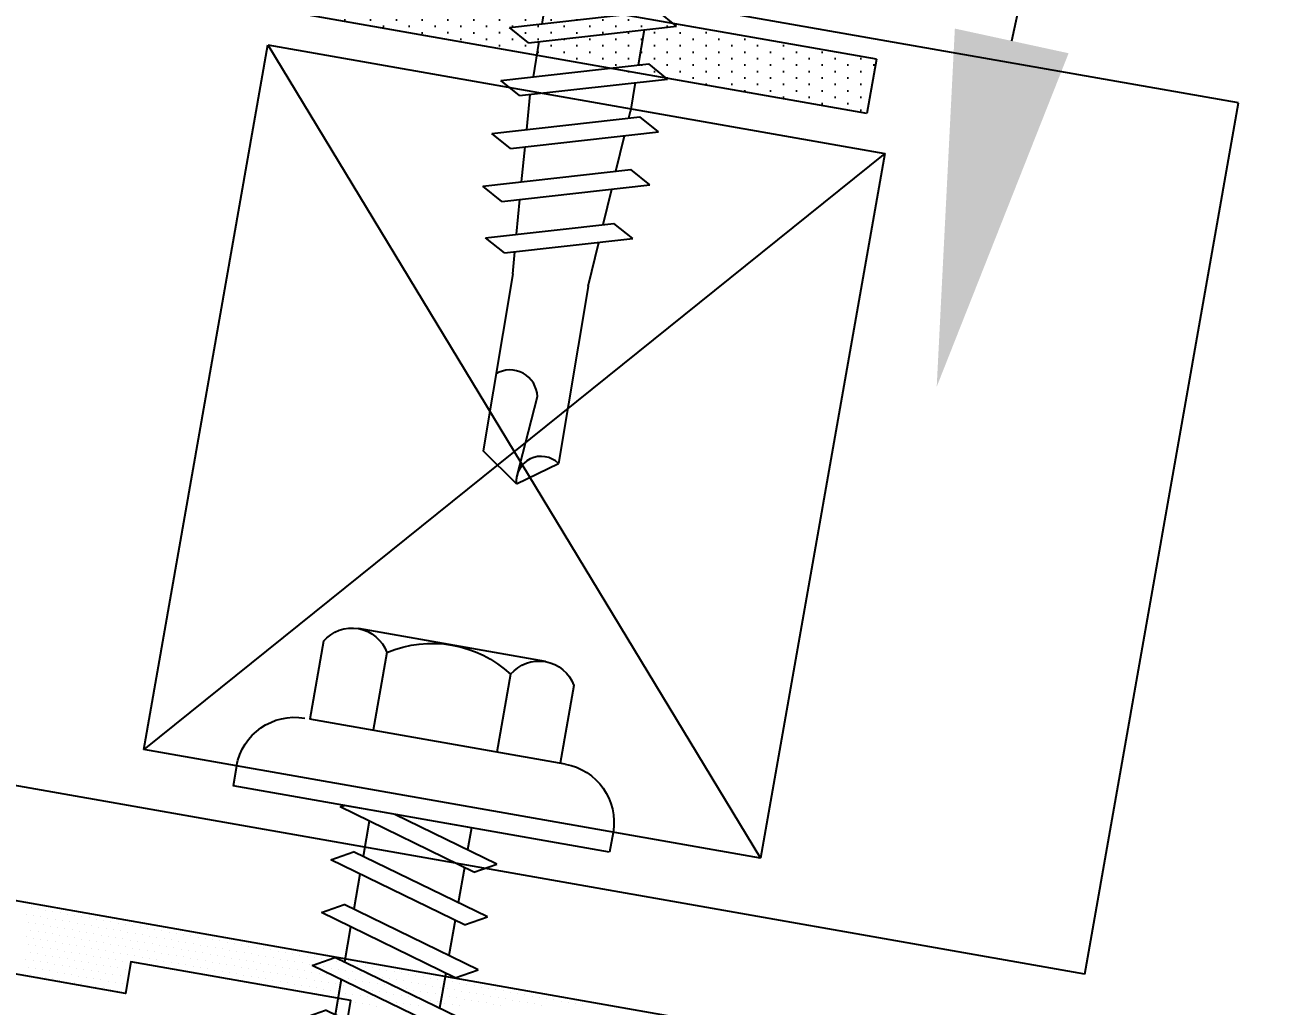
# Model space of a CAD drawing. Header units: inches. Extents: x -33163 to 19162, y -8858 to 30669.
# Drawn here: x -28114.054 to -28111.949, y -410.842 to -409.179 of the extents above; entities that cross this region are included whole.
import ezdxf
from ezdxf import colors
from ezdxf.entities.mleader import LeaderData, LeaderLine
from ezdxf.math import Vec2, Vec3

# ---------------------------------------------------------------- set-up
doc = ezdxf.new("R2010")
doc.units = ezdxf.units.IN
doc.layers.get('0').update_dxf_attribs({"color": 9, "lineweight": 0})
for name, color, linetype in [('20 - 7.2 PANEL', 5, 'Continuous'), ('A-ANNO-DIMS-04', 12, 'Continuous'), ('CLOSURE', 8, 'Continuous'), ('FASTENER', 9, 'Continuous'), ('SEALANT', 11, 'Continuous'), ('TAPE', 9, 'Continuous'), ('TEXT', 7, 'Continuous')]:
    doc.layers.add(name, color=color, linetype=linetype)
doc.styles.add('Sheffield', font='arial.ttf', dxfattribs={"height": 0.175})

# ---------------------------------------------------------------- blocks, each defined once
blk = doc.blocks.new('*X325')
at = {"color": 0}
for p, q in [((-0.38125, 0.1375), (-0.38125, 0.1375)), ((-0.36875, 0.1375), (-0.36875, 0.1375)), ((-0.35625, 0.1375), (-0.35625, 0.1375)), ((-0.34375, 0.1375), (-0.34375, 0.1375)), ((-0.33125, 0.1375), (-0.33125, 0.1375)), ((-0.31875, 0.1375), (-0.31875, 0.1375)), ((-0.30625, 0.1375), (-0.30625, 0.1375)), ((-0.29375, 0.1375), (-0.29375, 0.1375)), ((-0.28125, 0.1375), (-0.28125, 0.1375)), ((-0.26875, 0.1375), (-0.26875, 0.1375)), ((-0.25625, 0.1375), (-0.25625, 0.1375)), ((-0.24375, 0.1375), (-0.24375, 0.1375)), ((-0.23125, 0.1375), (-0.23125, 0.1375)), ((-0.21875, 0.1375), (-0.21875, 0.1375)), ((-0.20625, 0.1375), (-0.20625, 0.1375)), ((-0.19375, 0.1375), (-0.19375, 0.1375)), ((-0.18125, 0.1375), (-0.18125, 0.1375)), ((-0.16875, 0.1375), (-0.16875, 0.1375)), ((-0.15625, 0.1375), (-0.15625, 0.1375)), ((-0.14375, 0.1375), (-0.14375, 0.1375)), ((-0.13125, 0.1375), (-0.13125, 0.1375)), ((-0.11875, 0.1375), (-0.11875, 0.1375)), ((-0.10625, 0.1375), (-0.10625, 0.1375)), ((-0.09375, 0.1375), (-0.09375, 0.1375)), ((-0.08125, 0.1375), (-0.08125, 0.1375)), ((-0.06875, 0.1375), (-0.06875, 0.1375)), ((-0.05625, 0.1375), (-0.05625, 0.1375)), ((-0.04375, 0.1375), (-0.04375, 0.1375)), ((-0.03125, 0.1375), (-0.03125, 0.1375)), ((-0.01875, 0.1375), (-0.01875, 0.1375)), ((-0.00625, 0.1375), (-0.00625, 0.1375)), ((0.00625, 0.1375), (0.00625, 0.1375)), ((0.01875, 0.1375), (0.01875, 0.1375)), ((0.03125, 0.1375), (0.03125, 0.1375)), ((0.04375, 0.1375), (0.04375, 0.1375)), ((0.05625, 0.1375), (0.05625, 0.1375)), ((0.06875, 0.1375), (0.06875, 0.1375)), ((0.08125, 0.1375), (0.08125, 0.1375)), ((0.09375, 0.1375), (0.09375, 0.1375)), ((0.10625, 0.1375), (0.10625, 0.1375)), ((0.11875, 0.1375), (0.11875, 0.1375)), ((0.13125, 0.1375), (0.13125, 0.1375)), ((0.14375, 0.1375), (0.14375, 0.1375)), ((0.15625, 0.1375), (0.15625, 0.1375)), ((0.16875, 0.1375), (0.16875, 0.1375)), ((0.18125, 0.1375), (0.18125, 0.1375)), ((0.19375, 0.1375), (0.19375, 0.1375)), ((0.20625, 0.1375), (0.20625, 0.1375)), ((0.21875, 0.1375), (0.21875, 0.1375)), ((0.23125, 0.1375), (0.23125, 0.1375)), ((0.24375, 0.1375), (0.24375, 0.1375)), ((0.25625, 0.1375), (0.25625, 0.1375)), ((0.26875, 0.1375), (0.26875, 0.1375)), ((0.28125, 0.1375), (0.28125, 0.1375)), ((0.29375, 0.1375), (0.29375, 0.1375)), ((0.30625, 0.1375), (0.30625, 0.1375)), ((0.31875, 0.1375), (0.31875, 0.1375)), ((0.33125, 0.1375), (0.33125, 0.1375)), ((0.34375, 0.1375), (0.34375, 0.1375)), ((0.35625, 0.1375), (0.35625, 0.1375)), ((0.36875, 0.1375), (0.36875, 0.1375)), ((0.38125, 0.1375), (0.38125, 0.1375)), ((0.39375, 0.1375), (0.39375, 0.1375)), ((0.40625, 0.1375), (0.40625, 0.1375)), ((0.41875, 0.1375), (0.41875, 0.1375)), ((0.43125, 0.1375), (0.43125, 0.1375)), ((0.44375, 0.1375), (0.44375, 0.1375)), ((0.45625, 0.1375), (0.45625, 0.1375)), ((0.46875, 0.1375), (0.46875, 0.1375)), ((0.48125, 0.1375), (0.48125, 0.1375)), ((0.49375, 0.1375), (0.49375, 0.1375)), ((0.50625, 0.1375), (0.50625, 0.1375)), ((0.51875, 0.1375), (0.51875, 0.1375)), ((0.53125, 0.1375), (0.53125, 0.1375)), ((0.54375, 0.1375), (0.54375, 0.1375)), ((0.55625, 0.1375), (0.55625, 0.1375)), ((0.56875, 0.1375), (0.56875, 0.1375)), ((-0.3875, 0.125), (-0.3875, 0.125)), ((-0.38125, 0.1125), (-0.38125, 0.1125)), ((-0.375, 0.125), (-0.375, 0.125)), ((-0.36875, 0.1125), (-0.36875, 0.1125)), ((-0.3625, 0.125), (-0.3625, 0.125)), ((-0.35625, 0.1125), (-0.35625, 0.1125)), ((-0.35, 0.125), (-0.35, 0.125)), ((-0.34375, 0.1125), (-0.34375, 0.1125)), ((-0.3375, 0.125), (-0.3375, 0.125)), ((-0.33125, 0.1125), (-0.33125, 0.1125)), ((-0.325, 0.125), (-0.325, 0.125)), ((-0.31875, 0.1125), (-0.31875, 0.1125)), ((-0.3125, 0.125), (-0.3125, 0.125)), ((-0.30625, 0.1125), (-0.30625, 0.1125)), ((-0.3, 0.125), (-0.3, 0.125)), ((-0.29375, 0.1125), (-0.29375, 0.1125)), ((-0.2875, 0.125), (-0.2875, 0.125)), ((-0.28125, 0.1125), (-0.28125, 0.1125)), ((-0.275, 0.125), (-0.275, 0.125)), ((-0.26875, 0.1125), (-0.26875, 0.1125)), ((-0.2625, 0.125), (-0.2625, 0.125)), ((-0.25625, 0.1125), (-0.25625, 0.1125)), ((-0.25, 0.125), (-0.25, 0.125)), ((-0.24375, 0.1125), (-0.24375, 0.1125)), ((-0.2375, 0.125), (-0.2375, 0.125)), ((-0.23125, 0.1125), (-0.23125, 0.1125)), ((-0.225, 0.125), (-0.225, 0.125)), ((-0.21875, 0.1125), (-0.21875, 0.1125)), ((-0.2125, 0.125), (-0.2125, 0.125)), ((-0.20625, 0.1125), (-0.20625, 0.1125)), ((-0.2, 0.125), (-0.2, 0.125)), ((-0.19375, 0.1125), (-0.19375, 0.1125)), ((-0.1875, 0.125), (-0.1875, 0.125)), ((-0.18125, 0.1125), (-0.18125, 0.1125)), ((-0.175, 0.125), (-0.175, 0.125)), ((-0.16875, 0.1125), (-0.16875, 0.1125)), ((-0.1625, 0.125), (-0.1625, 0.125)), ((-0.15625, 0.1125), (-0.15625, 0.1125)), ((-0.15, 0.125), (-0.15, 0.125)), ((-0.14375, 0.1125), (-0.14375, 0.1125)), ((-0.1375, 0.125), (-0.1375, 0.125)), ((-0.13125, 0.1125), (-0.13125, 0.1125)), ((-0.125, 0.125), (-0.125, 0.125)), ((-0.11875, 0.1125), (-0.11875, 0.1125)), ((-0.1125, 0.125), (-0.1125, 0.125)), ((-0.10625, 0.1125), (-0.10625, 0.1125)), ((-0.1, 0.125), (-0.1, 0.125)), ((-0.09375, 0.1125), (-0.09375, 0.1125)), ((-0.0875, 0.125), (-0.0875, 0.125)), ((-0.08125, 0.1125), (-0.08125, 0.1125)), ((-0.075, 0.125), (-0.075, 0.125)), ((-0.06875, 0.1125), (-0.06875, 0.1125)), ((-0.0625, 0.125), (-0.0625, 0.125)), ((-0.05625, 0.1125), (-0.05625, 0.1125)), ((-0.05, 0.125), (-0.05, 0.125)), ((-0.04375, 0.1125), (-0.04375, 0.1125)), ((-0.0375, 0.125), (-0.0375, 0.125)), ((-0.03125, 0.1125), (-0.03125, 0.1125)), ((-0.025, 0.125), (-0.025, 0.125)), ((-0.01875, 0.1125), (-0.01875, 0.1125)), ((-0.0125, 0.125), (-0.0125, 0.125)), ((-0.00625, 0.1125), (-0.00625, 0.1125)), ((0, 0.125), (0, 0.125)), ((0.00625, 0.1125), (0.00625, 0.1125)), ((0.0125, 0.125), (0.0125, 0.125)), ((0.01875, 0.1125), (0.01875, 0.1125)), ((0.025, 0.125), (0.025, 0.125)), ((0.03125, 0.1125), (0.03125, 0.1125)), ((0.0375, 0.125), (0.0375, 0.125)), ((0.04375, 0.1125), (0.04375, 0.1125)), ((0.05, 0.125), (0.05, 0.125)), ((0.05625, 0.1125), (0.05625, 0.1125)), ((0.0625, 0.125), (0.0625, 0.125)), ((0.06875, 0.1125), (0.06875, 0.1125)), ((0.075, 0.125), (0.075, 0.125)), ((0.08125, 0.1125), (0.08125, 0.1125)), ((0.0875, 0.125), (0.0875, 0.125)), ((0.09375, 0.1125), (0.09375, 0.1125)), ((0.1, 0.125), (0.1, 0.125)), ((0.10625, 0.1125), (0.10625, 0.1125)), ((0.1125, 0.125), (0.1125, 0.125)), ((0.11875, 0.1125), (0.11875, 0.1125)), ((0.125, 0.125), (0.125, 0.125)), ((0.13125, 0.1125), (0.13125, 0.1125)), ((0.1375, 0.125), (0.1375, 0.125)), ((0.14375, 0.1125), (0.14375, 0.1125)), ((0.15, 0.125), (0.15, 0.125)), ((0.15625, 0.1125), (0.15625, 0.1125)), ((0.1625, 0.125), (0.1625, 0.125)), ((0.16875, 0.1125), (0.16875, 0.1125)), ((0.175, 0.125), (0.175, 0.125)), ((0.18125, 0.1125), (0.18125, 0.1125)), ((0.1875, 0.125), (0.1875, 0.125)), ((0.19375, 0.1125), (0.19375, 0.1125)), ((0.2, 0.125), (0.2, 0.125)), ((0.20625, 0.1125), (0.20625, 0.1125)), ((0.2125, 0.125), (0.2125, 0.125)), ((0.21875, 0.1125), (0.21875, 0.1125)), ((0.225, 0.125), (0.225, 0.125)), ((0.23125, 0.1125), (0.23125, 0.1125)), ((0.2375, 0.125), (0.2375, 0.125)), ((0.24375, 0.1125), (0.24375, 0.1125)), ((0.25, 0.125), (0.25, 0.125)), ((0.25625, 0.1125), (0.25625, 0.1125)), ((0.2625, 0.125), (0.2625, 0.125)), ((0.26875, 0.1125), (0.26875, 0.1125)), ((0.275, 0.125), (0.275, 0.125)), ((0.28125, 0.1125), (0.28125, 0.1125)), ((0.2875, 0.125), (0.2875, 0.125)), ((0.29375, 0.1125), (0.29375, 0.1125)), ((0.3, 0.125), (0.3, 0.125)), ((0.30625, 0.1125), (0.30625, 0.1125)), ((0.3125, 0.125), (0.3125, 0.125)), ((0.31875, 0.1125), (0.31875, 0.1125)), ((0.325, 0.125), (0.325, 0.125)), ((0.33125, 0.1125), (0.33125, 0.1125)), ((0.3375, 0.125), (0.3375, 0.125)), ((0.34375, 0.1125), (0.34375, 0.1125)), ((0.35, 0.125), (0.35, 0.125)), ((0.35625, 0.1125), (0.35625, 0.1125)), ((0.3625, 0.125), (0.3625, 0.125)), ((0.36875, 0.1125), (0.36875, 0.1125)), ((0.375, 0.125), (0.375, 0.125)), ((0.38125, 0.1125), (0.38125, 0.1125)), ((0.3875, 0.125), (0.3875, 0.125)), ((0.39375, 0.1125), (0.39375, 0.1125)), ((0.4, 0.125), (0.4, 0.125)), ((0.40625, 0.1125), (0.40625, 0.1125)), ((0.4125, 0.125), (0.4125, 0.125)), ((0.41875, 0.1125), (0.41875, 0.1125)), ((0.425, 0.125), (0.425, 0.125)), ((0.43125, 0.1125), (0.43125, 0.1125)), ((0.4375, 0.125), (0.4375, 0.125)), ((0.45, 0.125), (0.45, 0.125)), ((0.4625, 0.125), (0.4625, 0.125)), ((0.475, 0.125), (0.475, 0.125)), ((0.4875, 0.125), (0.4875, 0.125)), ((0.5, 0.125), (0.5, 0.125)), ((-0.38125, 0.0875), (-0.38125, 0.0875)), ((-0.375, 0.1), (-0.375, 0.1)), ((-0.36875, 0.0875), (-0.36875, 0.0875)), ((-0.3625, 0.1), (-0.3625, 0.1)), ((-0.35625, 0.0875), (-0.35625, 0.0875)), ((-0.35, 0.1), (-0.35, 0.1)), ((-0.34375, 0.0875), (-0.34375, 0.0875)), ((-0.3375, 0.1), (-0.3375, 0.1)), ((-0.33125, 0.0875), (-0.33125, 0.0875)), ((-0.325, 0.1), (-0.325, 0.1)), ((-0.31875, 0.0875), (-0.31875, 0.0875)), ((-0.3125, 0.1), (-0.3125, 0.1)), ((-0.30625, 0.0875), (-0.30625, 0.0875)), ((-0.3, 0.1), (-0.3, 0.1)), ((-0.29375, 0.0875), (-0.29375, 0.0875)), ((-0.2875, 0.1), (-0.2875, 0.1)), ((-0.28125, 0.0875), (-0.28125, 0.0875)), ((-0.275, 0.1), (-0.275, 0.1)), ((-0.26875, 0.0875), (-0.26875, 0.0875)), ((-0.2625, 0.1), (-0.2625, 0.1)), ((-0.25625, 0.0875), (-0.25625, 0.0875)), ((-0.25, 0.1), (-0.25, 0.1)), ((-0.24375, 0.0875), (-0.24375, 0.0875)), ((-0.2375, 0.1), (-0.2375, 0.1)), ((-0.23125, 0.0875), (-0.23125, 0.0875)), ((-0.225, 0.1), (-0.225, 0.1)), ((-0.21875, 0.0875), (-0.21875, 0.0875)), ((-0.2125, 0.1), (-0.2125, 0.1)), ((-0.20625, 0.0875), (-0.20625, 0.0875)), ((-0.2, 0.1), (-0.2, 0.1)), ((-0.19375, 0.0875), (-0.19375, 0.0875)), ((-0.1875, 0.1), (-0.1875, 0.1)), ((-0.18125, 0.0875), (-0.18125, 0.0875)), ((-0.175, 0.1), (-0.175, 0.1)), ((-0.16875, 0.0875), (-0.16875, 0.0875)), ((-0.1625, 0.1), (-0.1625, 0.1)), ((-0.15625, 0.0875), (-0.15625, 0.0875)), ((-0.15, 0.1), (-0.15, 0.1)), ((-0.14375, 0.0875), (-0.14375, 0.0875)), ((-0.1375, 0.1), (-0.1375, 0.1)), ((-0.13125, 0.0875), (-0.13125, 0.0875)), ((-0.125, 0.1), (-0.125, 0.1)), ((-0.11875, 0.0875), (-0.11875, 0.0875)), ((-0.1125, 0.1), (-0.1125, 0.1)), ((-0.10625, 0.0875), (-0.10625, 0.0875)), ((-0.1, 0.1), (-0.1, 0.1)), ((-0.09375, 0.0875), (-0.09375, 0.0875)), ((-0.0875, 0.1), (-0.0875, 0.1)), ((-0.08125, 0.0875), (-0.08125, 0.0875)), ((-0.075, 0.1), (-0.075, 0.1)), ((-0.06875, 0.0875), (-0.06875, 0.0875)), ((-0.0625, 0.1), (-0.0625, 0.1)), ((-0.05625, 0.0875), (-0.05625, 0.0875)), ((-0.05, 0.1), (-0.05, 0.1)), ((-0.04375, 0.0875), (-0.04375, 0.0875)), ((-0.0375, 0.1), (-0.0375, 0.1)), ((-0.03125, 0.0875), (-0.03125, 0.0875)), ((-0.025, 0.1), (-0.025, 0.1)), ((-0.01875, 0.0875), (-0.01875, 0.0875)), ((-0.0125, 0.1), (-0.0125, 0.1)), ((-0.00625, 0.0875), (-0.00625, 0.0875)), ((0, 0.1), (0, 0.1)), ((0.00625, 0.0875), (0.00625, 0.0875)), ((0.0125, 0.1), (0.0125, 0.1)), ((0.01875, 0.0875), (0.01875, 0.0875)), ((0.025, 0.1), (0.025, 0.1)), ((0.03125, 0.0875), (0.03125, 0.0875)), ((0.0375, 0.1), (0.0375, 0.1)), ((0.04375, 0.0875), (0.04375, 0.0875)), ((0.05, 0.1), (0.05, 0.1)), ((0.05625, 0.0875), (0.05625, 0.0875)), ((0.0625, 0.1), (0.0625, 0.1)), ((0.06875, 0.0875), (0.06875, 0.0875)), ((0.075, 0.1), (0.075, 0.1)), ((0.08125, 0.0875), (0.08125, 0.0875)), ((0.0875, 0.1), (0.0875, 0.1)), ((0.09375, 0.0875), (0.09375, 0.0875)), ((0.1, 0.1), (0.1, 0.1)), ((0.10625, 0.0875), (0.10625, 0.0875)), ((0.1125, 0.1), (0.1125, 0.1)), ((0.11875, 0.0875), (0.11875, 0.0875)), ((0.125, 0.1), (0.125, 0.1)), ((0.13125, 0.0875), (0.13125, 0.0875)), ((0.1375, 0.1), (0.1375, 0.1)), ((0.14375, 0.0875), (0.14375, 0.0875)), ((0.15, 0.1), (0.15, 0.1)), ((0.15625, 0.0875), (0.15625, 0.0875)), ((0.1625, 0.1), (0.1625, 0.1)), ((0.16875, 0.0875), (0.16875, 0.0875)), ((0.175, 0.1), (0.175, 0.1)), ((0.18125, 0.0875), (0.18125, 0.0875)), ((0.1875, 0.1), (0.1875, 0.1)), ((0.19375, 0.0875), (0.19375, 0.0875)), ((0.2, 0.1), (0.2, 0.1)), ((0.20625, 0.0875), (0.20625, 0.0875)), ((0.2125, 0.1), (0.2125, 0.1)), ((0.21875, 0.0875), (0.21875, 0.0875)), ((0.225, 0.1), (0.225, 0.1)), ((0.23125, 0.0875), (0.23125, 0.0875)), ((0.2375, 0.1), (0.2375, 0.1)), ((0.24375, 0.0875), (0.24375, 0.0875)), ((0.25, 0.1), (0.25, 0.1)), ((0.25625, 0.0875), (0.25625, 0.0875)), ((0.2625, 0.1), (0.2625, 0.1)), ((0.26875, 0.0875), (0.26875, 0.0875)), ((0.275, 0.1), (0.275, 0.1)), ((0.28125, 0.0875), (0.28125, 0.0875)), ((0.2875, 0.1), (0.2875, 0.1)), ((0.29375, 0.0875), (0.29375, 0.0875)), ((0.3, 0.1), (0.3, 0.1)), ((0.3125, 0.1), (0.3125, 0.1)), ((0.325, 0.1), (0.325, 0.1)), ((0.3375, 0.1), (0.3375, 0.1)), ((0.35, 0.1), (0.35, 0.1)), ((0.3625, 0.1), (0.3625, 0.1)), ((-0.375, 0.075), (-0.375, 0.075)), ((-0.3625, 0.075), (-0.3625, 0.075)), ((-0.35, 0.075), (-0.35, 0.075)), ((-0.3375, 0.075), (-0.3375, 0.075)), ((-0.325, 0.075), (-0.325, 0.075)), ((-0.3125, 0.075), (-0.3125, 0.075)), ((-0.3, 0.075), (-0.3, 0.075)), ((-0.2875, 0.075), (-0.2875, 0.075)), ((-0.275, 0.075), (-0.275, 0.075)), ((-0.2625, 0.075), (-0.2625, 0.075)), ((-0.25, 0.075), (-0.25, 0.075)), ((-0.2375, 0.075), (-0.2375, 0.075)), ((-0.225, 0.075), (-0.225, 0.075)), ((-0.2125, 0.075), (-0.2125, 0.075)), ((-0.2, 0.075), (-0.2, 0.075)), ((0.1875, 0.075), (0.1875, 0.075)), ((0.2, 0.075), (0.2, 0.075)), ((0.2125, 0.075), (0.2125, 0.075)), ((0.225, 0.075), (0.225, 0.075)), ((-0.375, 0.05), (-0.375, 0.05)), ((-0.36875, 0.0625), (-0.36875, 0.0625)), ((-0.3625, 0.05), (-0.3625, 0.05)), ((-0.35625, 0.0625), (-0.35625, 0.0625)), ((-0.35, 0.05), (-0.35, 0.05)), ((-0.34375, 0.0625), (-0.34375, 0.0625)), ((-0.3375, 0.05), (-0.3375, 0.05)), ((-0.33125, 0.0625), (-0.33125, 0.0625)), ((-0.325, 0.05), (-0.325, 0.05)), ((-0.31875, 0.0625), (-0.31875, 0.0625)), ((-0.3125, 0.05), (-0.3125, 0.05)), ((-0.30625, 0.0625), (-0.30625, 0.0625)), ((-0.3, 0.05), (-0.3, 0.05)), ((-0.29375, 0.0625), (-0.29375, 0.0625)), ((-0.2875, 0.05), (-0.2875, 0.05)), ((-0.28125, 0.0625), (-0.28125, 0.0625)), ((-0.275, 0.05), (-0.275, 0.05)), ((-0.26875, 0.0625), (-0.26875, 0.0625)), ((-0.2625, 0.05), (-0.2625, 0.05)), ((-0.25625, 0.0625), (-0.25625, 0.0625)), ((-0.25, 0.05), (-0.25, 0.05)), ((-0.24375, 0.0625), (-0.24375, 0.0625)), ((-0.2375, 0.05), (-0.2375, 0.05)), ((-0.23125, 0.0625), (-0.23125, 0.0625)), ((-0.225, 0.05), (-0.225, 0.05)), ((-0.21875, 0.0625), (-0.21875, 0.0625)), ((-0.2125, 0.05), (-0.2125, 0.05)), ((-0.20625, 0.0625), (-0.20625, 0.0625)), ((-0.2, 0.05), (-0.2, 0.05)), ((-0.36875, 0.0375), (-0.36875, 0.0375)), ((-0.3625, 0.025), (-0.3625, 0.025)), ((-0.35625, 0.0375), (-0.35625, 0.0375)), ((-0.35, 0.025), (-0.35, 0.025)), ((-0.34375, 0.0375), (-0.34375, 0.0375)), ((-0.3375, 0.025), (-0.3375, 0.025)), ((-0.33125, 0.0375), (-0.33125, 0.0375)), ((-0.325, 0.025), (-0.325, 0.025)), ((-0.31875, 0.0375), (-0.31875, 0.0375)), ((-0.3125, 0.025), (-0.3125, 0.025)), ((-0.30625, 0.0375), (-0.30625, 0.0375)), ((-0.3, 0.025), (-0.3, 0.025)), ((-0.29375, 0.0375), (-0.29375, 0.0375)), ((-0.2875, 0.025), (-0.2875, 0.025)), ((-0.28125, 0.0375), (-0.28125, 0.0375)), ((-0.275, 0.025), (-0.275, 0.025)), ((-0.26875, 0.0375), (-0.26875, 0.0375)), ((-0.2625, 0.025), (-0.2625, 0.025)), ((-0.25625, 0.0375), (-0.25625, 0.0375)), ((-0.25, 0.025), (-0.25, 0.025)), ((-0.24375, 0.0375), (-0.24375, 0.0375)), ((-0.2375, 0.025), (-0.2375, 0.025)), ((-0.23125, 0.0375), (-0.23125, 0.0375)), ((-0.225, 0.025), (-0.225, 0.025)), ((-0.21875, 0.0375), (-0.21875, 0.0375)), ((-0.2125, 0.025), (-0.2125, 0.025)), ((-0.20625, 0.0375), (-0.20625, 0.0375)), ((-0.2, 0.025), (-0.2, 0.025))]:
    blk.add_line(p, q, dxfattribs=at)
blk = doc.blocks.new('TBTS')
at = {"color": 9}
blk.add_lwpolyline([(0.4327, 0.022), (0.1801, 0.022), (0.1801, 0.0766), (-0.1987, 0.0766), (-0.1987, 0.022), (-0.4513, 0.022), (-0.7039, 0.022), (-0.7039, 0.0766), (-1.0828, 0.0766), (-1.0828, 0.022), (-1.3353, 0.022), (-1.3353, 0.1448), (-0.4513, 0.1448), (0.4327, 0.1448), (1.3168, 0.1448), (1.3168, 0.022), (1.0642, 0.022), (1.0642, 0.0766), (0.6853, 0.0766), (0.6853, 0.022)], close=True, dxfattribs=at)
at = {"layer": 'TAPE', "color": 251}
blk.add_blockref('*X325', (0, 0), dxfattribs=at)
blk = doc.blocks.new('A$C6938402A')
at = {"layer": 'TAPE'}
h = blk.add_hatch(dxfattribs=at)
h.set_pattern_fill('DOTS', color=256, scale=0.35, angle=270, style=0)
h.set_pattern_definition([(270, (-22.332364, -26.379487), (0.021875, -0.0109375), [0, -0.021875])])
h.paths.add_polyline_path([(-0.5633, -0.0401), (-0.547, -0.1325), (0.4378, 0.0412), (0.4215, 0.1335)])
at = {"layer": 'SEALANT'}
for p, q in [((-0.5633, -0.0401), (0.4215, 0.1335)), ((0.4215, 0.1335), (0.4378, 0.0412)), ((-0.547, -0.1325), (0.4378, 0.0412)), ((-0.5633, -0.0401), (-0.547, -0.1325))]:
    blk.add_line(p, q, dxfattribs=at)
blk = doc.blocks.new('fz2')
at = {"layer": 'FASTENER'}
for p, q in [((-0.161, 0.3366), (0.161, 0.3366)), ((-0.2154, 0.3051), (-0.2154, 0.1712)), ((-0.1065, 0.3051), (-0.1065, 0.1712)), ((0.1065, 0.3051), (0.1065, 0.1712)), ((0.2154, 0.3051), (0.2154, 0.1712)), ((-0.224, 0.1712), (0.2154, 0.1712)), ((-0.324, 0.0712), (-0.324, 0.0369)), ((0.324, 0.0712), (0.324, 0.0369)), ((-0.324, 0.0369), (0.324, 0.0369)), ((-0.1392, -0.016), (0.0458, 0.0369)), ((-0.1035, -0.0361), (0.1392, 0.0333)), ((-0.0863, 0.0369), (0.0863, 0.0369)), ((-0.0863, 0.0369), (-0.0863, -0.0008)), ((0.0863, 0.0369), (0.1328, 0.0369)), ((0.1392, 0.0333), (0.1328, 0.0369)), ((0.0863, 0.0181), (0.0863, -0.0425)), ((-0.1035, -0.0361), (-0.1392, -0.016)), ((-0.1392, -0.1069), (0.1035, -0.0375)), ((-0.0863, -0.0311), (-0.0863, -0.0917)), ((0.1392, -0.0576), (0.1035, -0.0375)), ((-0.1035, -0.127), (0.1392, -0.0576)), ((0.0863, -0.0728), (0.0863, -0.1334)), ((-0.1035, -0.127), (-0.1392, -0.1069)), ((-0.0863, -0.122), (-0.0863, -0.1826)), ((-0.1392, -0.1977), (0.1035, -0.1284)), ((0.1392, -0.1485), (0.1035, -0.1284)), ((-0.1035, -0.2178), (0.1392, -0.1485)), ((0.0863, -0.1636), (0.0863, -0.2243)), ((-0.1035, -0.2178), (-0.1392, -0.1977)), ((-0.1392, -0.2886), (0.1035, -0.2193)), ((-0.0863, -0.2129), (-0.0863, -0.2735)), ((0.1392, -0.2394), (0.1035, -0.2193)), ((-0.1035, -0.3087), (0.1392, -0.2394)), ((0.0863, -0.2545), (0.0863, -0.3152)), ((-0.1035, -0.3087), (-0.1392, -0.2886)), ((-0.1392, -0.3795), (0.1035, -0.3102)), ((-0.0863, -0.3038), (-0.0863, -0.3644)), ((0.1392, -0.3303), (0.1035, -0.3102)), ((-0.1035, -0.3996), (0.1392, -0.3303)), ((0.0863, -0.3454), (0.0863, -0.4061)), ((-0.1035, -0.3996), (-0.1392, -0.3795)), ((-0.0863, -0.3947), (-0.0863, -0.4553)), ((-0.1392, -0.4704), (0.1035, -0.4011)), ((0.1392, -0.4212), (0.1035, -0.4011)), ((-0.1035, -0.4905), (0.1392, -0.4212)), ((0.0863, -0.4363), (0.0863, -0.497)), ((-0.1035, -0.4905), (-0.1392, -0.4704)), ((-0.1392, -0.5613), (0.1035, -0.492)), ((-0.0863, -0.4856), (-0.0863, -0.5462)), ((0.1392, -0.5121), (0.1035, -0.492)), ((-0.1035, -0.5814), (0.1392, -0.5121)), ((0.0863, -0.5272), (0.0863, -0.5879)), ((-0.1035, -0.5814), (-0.1392, -0.5613)), ((-0.1392, -0.6522), (0.1035, -0.5829)), ((-0.0863, -0.5765), (-0.0863, -0.6371)), ((0.1392, -0.603), (0.1035, -0.5829)), ((-0.1035, -0.6723), (0.1392, -0.603)), ((0.0863, -0.6181), (0.0863, -0.6787)), ((-0.1035, -0.6723), (-0.1392, -0.6522)), ((-0.0863, -0.6674), (-0.0863, -0.728)), ((-0.1392, -0.7431), (0.1035, -0.6738)), ((-0.1035, -0.7632), (0.1392, -0.6939)), ((0.1392, -0.6939), (0.1035, -0.6738)), ((0.0863, -0.709), (0.0863, -1.0503)), ((-0.1035, -0.7632), (-0.1392, -0.7431)), ((-0.0863, -0.7583), (-0.0863, -1.0503)), ((-0.0019, -1.0955), (0.0143, -0.9088)), ((0, -1.1111), (-0.0863, -1.0503)), ((0, -1.1111), (0.0863, -1.0503))]:
    blk.add_line(p, q, dxfattribs=at)
for centre, radius, start, end in [((-0.161, 0.2738), 0.0628, 29.8754, 150.1246), ((0, 0.141), 0.1956, 56.9974, 123.0026), ((0.161, 0.2738), 0.0628, 29.8754, 150.1246), ((-0.224, 0.0712), 0.1, 90, 180), ((0.224, 0.0712), 0.1, 0, 90), ((-0.046, -0.9207), 0.0615, 11.1445, 130.906), ((0.0544, -1.0967), 0.0563, 55.4585, 194.8454)]:
    blk.add_arc(centre, radius, start, end, dxfattribs=at)
blk = doc.blocks.new('fz5')
at = {"layer": 'FASTENER'}
for p, q in [((-0.1627, 0.3366), (0.1592, 0.3366)), ((-0.2171, 0.3051), (-0.2171, 0.1712)), ((-0.1083, 0.3051), (-0.1083, 0.1712)), ((0.1048, 0.3051), (0.1048, 0.1712)), ((0.2136, 0.3051), (0.2136, 0.1712)), ((-0.2257, 0.1712), (0.2136, 0.1712)), ((-0.3257, 0.0712), (-0.3257, 0.0369)), ((0.3222, 0.0712), (0.3222, 0.0369)), ((-0.3257, 0.0369), (0.3222, 0.0369)), ((-0.141, -0.014), (0.0373, 0.0369)), ((-0.1053, -0.0341), (0.1375, 0.0352)), ((-0.088, 0.0369), (-0.088, 0.0011)), ((-0.088, 0.0369), (0.0845, 0.0369)), ((0.0845, 0.0369), (0.1344, 0.0369)), ((0.1375, 0.0352), (0.1344, 0.0369)), ((0.0845, 0.0201), (0.0845, -0.0405)), ((-0.1053, -0.0341), (-0.141, -0.014)), ((-0.141, -0.1049), (0.1018, -0.0356)), ((-0.088, -0.0292), (-0.088, -0.0898)), ((0.1375, -0.0557), (0.1018, -0.0356)), ((-0.1053, -0.125), (0.1375, -0.0557)), ((0.0845, -0.0708), (0.0845, -0.1314)), ((-0.1053, -0.125), (-0.141, -0.1049)), ((-0.088, -0.1201), (-0.088, -0.1807)), ((-0.141, -0.1958), (0.1018, -0.1265)), ((-0.1053, -0.2159), (0.1375, -0.1466)), ((0.1375, -0.1466), (0.1018, -0.1265)), ((0.0845, -0.1617), (0.0845, -0.211)), ((-0.1053, -0.2159), (-0.141, -0.1958)), ((-0.141, -0.2867), (0.1018, -0.2174)), ((-0.0838, -0.2704), (-0.088, -0.211)), ((0.0837, -0.2226), (0.0845, -0.211)), ((0.1375, -0.2375), (0.1018, -0.2174)), ((-0.1053, -0.3068), (0.1375, -0.2375)), ((0.0771, -0.3153), (0.0815, -0.2535)), ((-0.1053, -0.3068), (-0.141, -0.2867)), ((-0.141, -0.3776), (0.1018, -0.3083)), ((-0.0775, -0.3595), (-0.0817, -0.3001)), ((0.1375, -0.3284), (0.1018, -0.3083)), ((-0.1053, -0.3977), (0.1375, -0.3284)), ((0.0706, -0.4081), (0.075, -0.3463)), ((-0.1053, -0.3977), (-0.141, -0.3776)), ((-0.0712, -0.4486), (-0.0754, -0.3892)), ((-0.122, -0.4631), (0.0885, -0.403)), ((0.1242, -0.4231), (0.0885, -0.403)), ((-0.0864, -0.4832), (0.1242, -0.4231)), ((0.063, -0.5152), (0.0684, -0.439)), ((-0.0864, -0.4832), (-0.122, -0.4631)), ((-0.0665, -0.5155), (-0.0691, -0.4783)), ((-0.0665, -0.5155), (-0.0665, -0.82)), ((0.063, -0.5159), (0.063, -0.82)), ((-0.0031, -0.8538), (0.009, -0.7138)), ((-0.0017, -0.8656), (-0.0665, -0.82)), ((-0.0017, -0.8656), (0.063, -0.82))]:
    blk.add_line(p, q, dxfattribs=at)
for centre, radius, start, end in [((-0.1627, 0.2738), 0.0628, 29.8754, 150.1246), ((-0.0017, 0.141), 0.1956, 56.9974, 123.0026), ((0.1592, 0.2738), 0.0628, 29.8754, 150.1246), ((-0.2257, 0.0712), 0.1, 90, 180), ((0.2222, 0.0712), 0.1, 0, 90), ((0.073, -0.5159), 0.01, 175.9484, 180), ((-0.0363, -0.7227), 0.0461, 11.1445, 130.906), ((0.039, -0.8547), 0.0422, 55.4585, 194.8454)]:
    blk.add_arc(centre, radius, start, end, dxfattribs=at)

msp = doc.modelspace()

# ---------------------------------------------------------------- linework, layer by layer
at = {"layer": '20 - 7.2 PANEL'}
for p, q in [((-28111.99612, -409.31111), (-28172.95816, -398.56186)), ((-28112.25659, -410.78832), (-28173.21863, -400.03907)), ((-28112.25659, -410.78832), (-28111.99612, -409.31111))]:
    msp.add_line(p, q, dxfattribs=at)
at = {"layer": 'CLOSURE'}
for p, q in [((-28113.85211, -410.40727), (-28113.64147, -409.21265)), ((-28113.64147, -409.21265), (-28112.59573, -409.39704)), ((-28113.64147, -409.21265), (-28112.80638, -410.59166)), ((-28112.59573, -409.39704), (-28113.85211, -410.40727)), ((-28112.59573, -409.39704), (-28112.80638, -410.59166)), ((-28112.80638, -410.59166), (-28113.85211, -410.40727))]:
    msp.add_line(p, q, dxfattribs=at)

# ---------------------------------------------------------------- block references
at = {"layer": 'FASTENER', "rotation": 350.4740441242329}
msp.add_blockref('fz5', (-28113.07549, -409.10325), dxfattribs=at)
at = {"layer": 'FASTENER', "xscale": -1, "rotation": 350.0000000000001}
msp.add_blockref('fz2', (-28113.388, -410.56172), dxfattribs=at)
at = {"layer": 'SEALANT', "rotation": 349.9999999999999}
msp.add_blockref('TBTS', (-28113.69143, -410.87712), dxfattribs=at)
at = {"layer": 'TEXT', "xscale": -1}
msp.add_blockref('A$C6938402A', (-28113.17331, -409.19657), dxfattribs=at)

# ---------------------------------------------------------------- leaders
at = {"layer": 'A-ANNO-DIMS-04'}
ml = msp.add_multileader_mtext('Standard', dxfattribs=at)
ml.set_content('\\A1;INSIDE CLOSURE [HW-461]', color=256, style='Sheffield')
ml.set_leader_properties()
ml.build(insert=Vec2(0, 0))
ml.multileader.update_dxf_attribs({"dogleg_length": 0.5, "arrow_head_size": 0.6})
ctx = ml.context
ctx.base_point, ctx.char_height, ctx.arrow_head_size, ctx.landing_gap_size, ctx.plane_origin = Vec3(-28101.29597, -405.72819), 0.375, 0.6, 0.125, Vec3(-28095.16599, -409.81199)
notes = []
notes.append((ctx, [(1, (1, 1, 0), (-28111.62637, -405.72819), (1, 0), 10.33041, [(0, [(-28112.50781, -409.79231)], 0, [])])]))
ctx.mtext.insert, ctx.mtext.width, ctx.mtext.flow_direction = Vec3(-28101.17097, -405.48863), 7.0054201, 5
for ctx, leaders in notes:
    for number, flags, end, landing, length, lines in leaders:
        leader = LeaderData()
        leader.index, (leader.has_last_leader_line, leader.has_dogleg_vector, leader.attachment_direction) = number, flags
        leader.last_leader_point, leader.dogleg_vector, leader.dogleg_length = Vec3(end), Vec3(landing), length
        for number, points, colour, breaks in lines:
            line = LeaderLine()
            line.index, line.vertices, line.color, line.breaks = number, Vec3.list(points), colors.encode_raw_color(colour), breaks
            leader.lines.append(line)
        ctx.leaders.append(leader)

doc.saveas('drawing.dxf')
